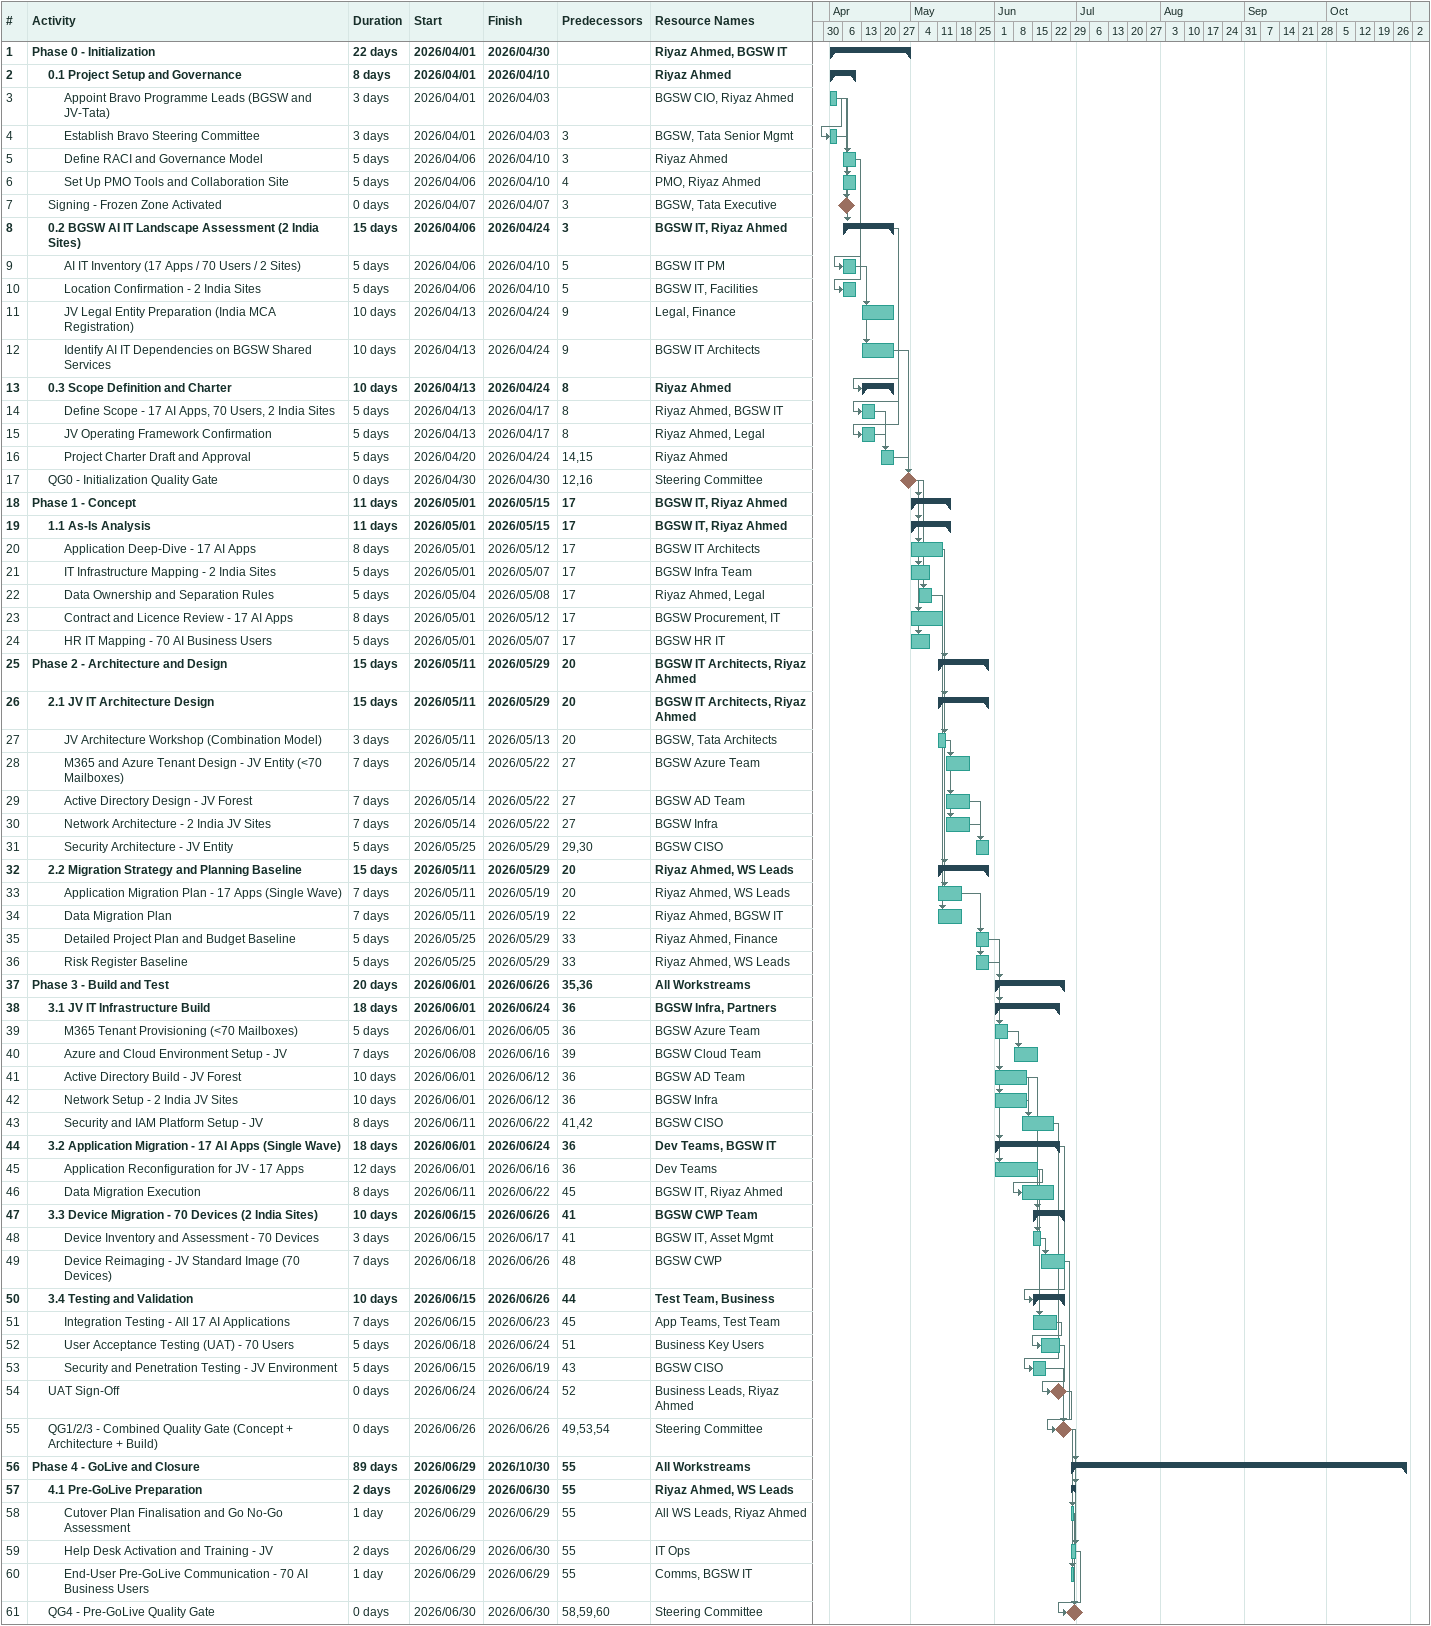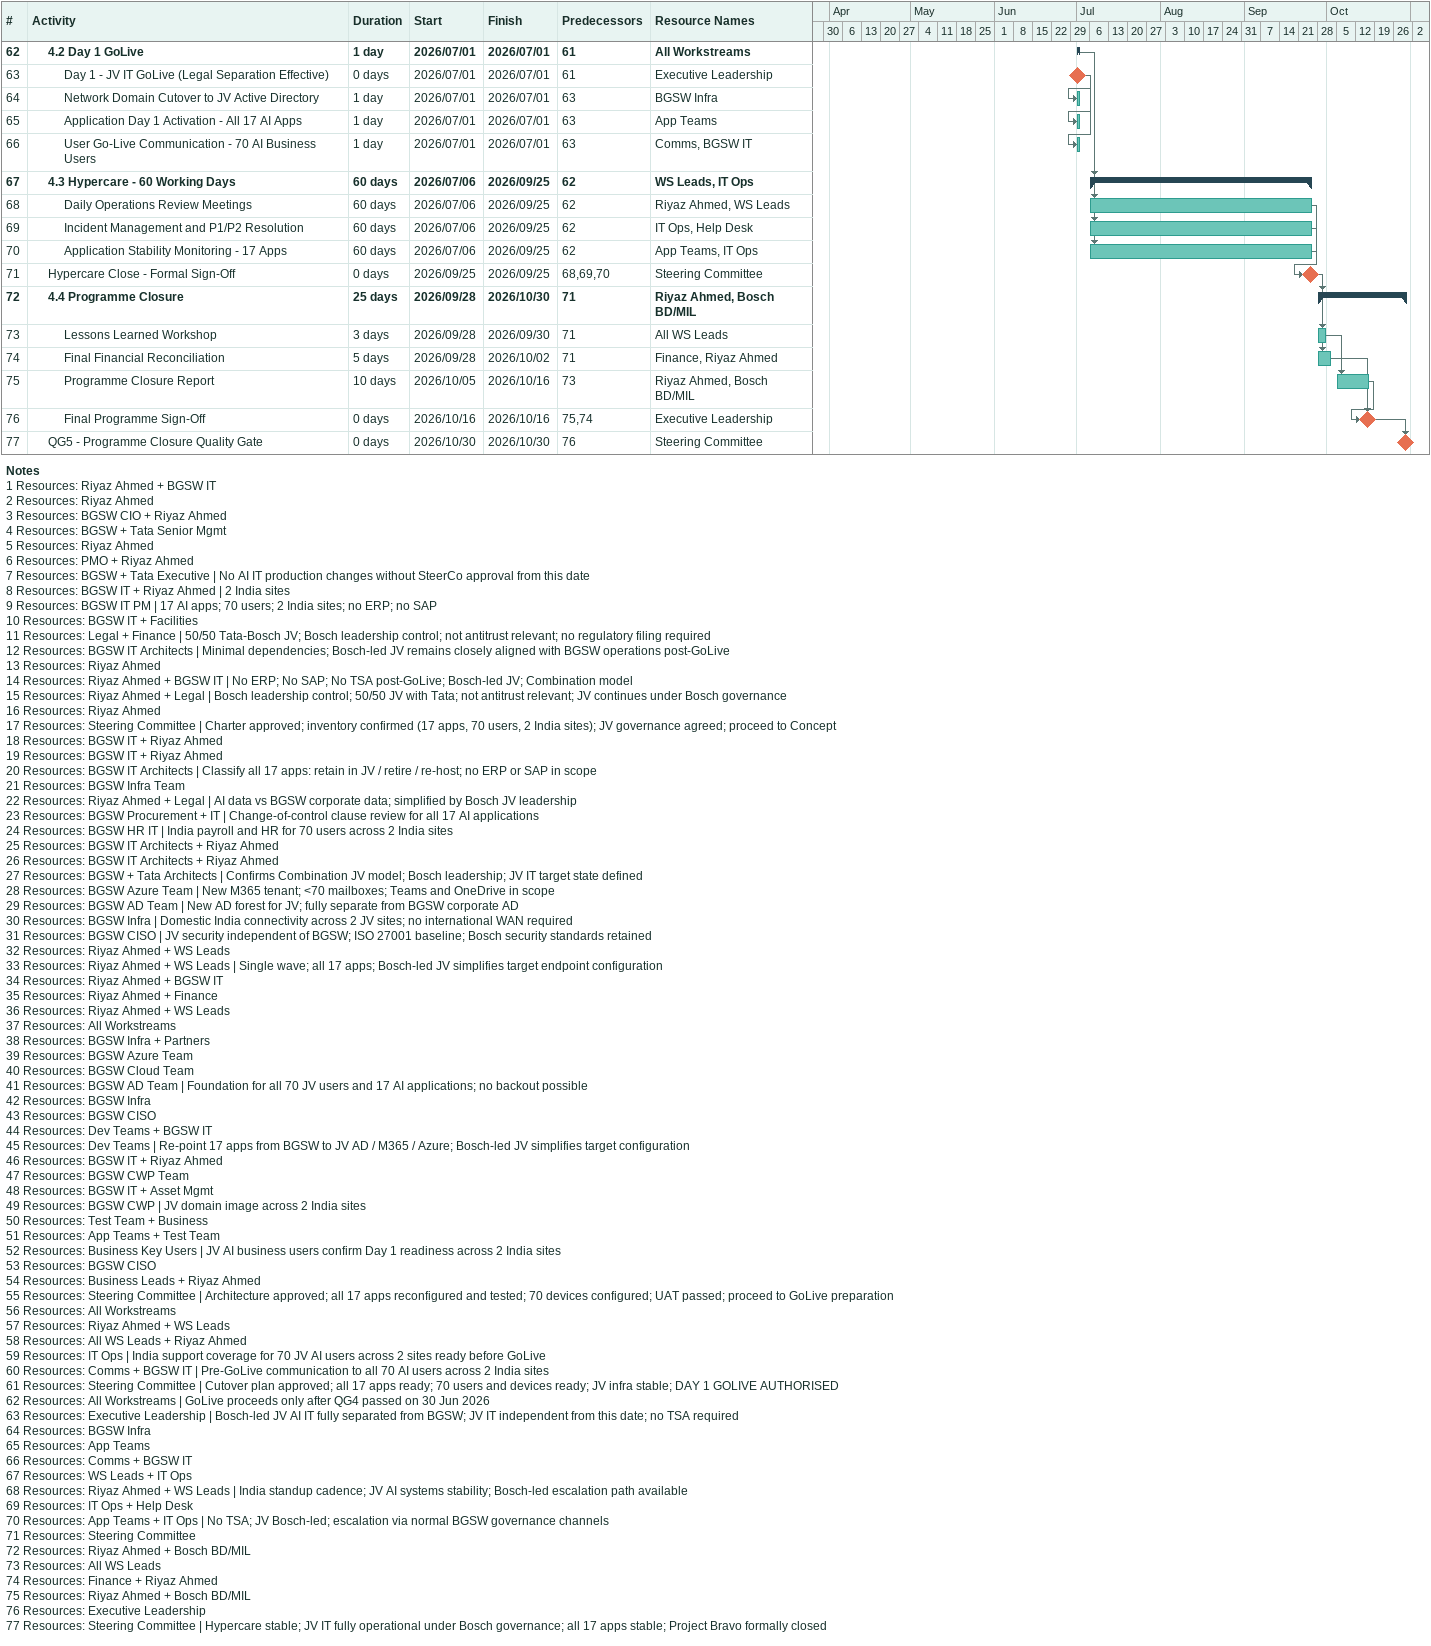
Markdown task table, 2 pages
| ID | Level | Task | Duration | Start | Finish | Predecessors | Resources |
|---|---|---|---|---|---|---|---|
| 1 | 1 | **Phase 0 - Initialization** | 22d | 2026-04-01 | 2026-04-30 |  | Riyaz Ahmed, BGSW IT |
| 2 | 2 | **0.1 Project Setup and Governance** | 8d | 2026-04-01 | 2026-04-10 |  | Riyaz Ahmed |
| 3 | 3 | Appoint Bravo Programme Leads (BGSW and JV-Tata) | 3d | 2026-04-01 | 2026-04-03 |  | BGSW CIO, Riyaz Ahmed |
| 4 | 3 | Establish Bravo Steering Committee | 3d | 2026-04-01 | 2026-04-03 | 3 | BGSW, Tata Senior Mgmt |
| 5 | 3 | Define RACI and Governance Model | 5d | 2026-04-06 | 2026-04-10 | 3 | Riyaz Ahmed |
| 6 | 3 | Set Up PMO Tools and Collaboration Site | 5d | 2026-04-06 | 2026-04-10 | 4 | PMO, Riyaz Ahmed |
| 7 | 2 | Signing - Frozen Zone Activated | 0d | 2026-04-07 | 2026-04-07 | 3 | BGSW, Tata Executive |
| 8 | 2 | **0.2 BGSW AI IT Landscape Assessment (2 India Sites)** | 15d | 2026-04-06 | 2026-04-24 | 3 | BGSW IT, Riyaz Ahmed |
| 9 | 3 | AI IT Inventory (17 Apps / 70 Users / 2 Sites) | 5d | 2026-04-06 | 2026-04-10 | 5 | BGSW IT PM |
| 10 | 3 | Location Confirmation - 2 India Sites | 5d | 2026-04-06 | 2026-04-10 | 5 | BGSW IT, Facilities |
| 11 | 3 | JV Legal Entity Preparation (India MCA Registration) | 10d | 2026-04-13 | 2026-04-24 | 9 | Legal, Finance |
| 12 | 3 | Identify AI IT Dependencies on BGSW Shared Services | 10d | 2026-04-13 | 2026-04-24 | 9 | BGSW IT Architects |
| 13 | 2 | **0.3 Scope Definition and Charter** | 10d | 2026-04-13 | 2026-04-24 | 8 | Riyaz Ahmed |
| 14 | 3 | Define Scope - 17 AI Apps, 70 Users, 2 India Sites | 5d | 2026-04-13 | 2026-04-17 | 8 | Riyaz Ahmed, BGSW IT |
| 15 | 3 | JV Operating Framework Confirmation | 5d | 2026-04-13 | 2026-04-17 | 8 | Riyaz Ahmed, Legal |
| 16 | 3 | Project Charter Draft and Approval | 5d | 2026-04-20 | 2026-04-24 | 14, 15 | Riyaz Ahmed |
| 17 | 2 | QG0 - Initialization Quality Gate | 0d | 2026-04-30 | 2026-04-30 | 12, 16 | Steering Committee |
| 18 | 1 | **Phase 1 - Concept** | 11d | 2026-05-01 | 2026-05-15 | 17 | BGSW IT, Riyaz Ahmed |
| 19 | 2 | **1.1 As-Is Analysis** | 11d | 2026-05-01 | 2026-05-15 | 17 | BGSW IT, Riyaz Ahmed |
| 20 | 3 | Application Deep-Dive - 17 AI Apps | 8d | 2026-05-01 | 2026-05-12 | 17 | BGSW IT Architects |
| 21 | 3 | IT Infrastructure Mapping - 2 India Sites | 5d | 2026-05-01 | 2026-05-07 | 17 | BGSW Infra Team |
| 22 | 3 | Data Ownership and Separation Rules | 5d | 2026-05-04 | 2026-05-08 | 17 | Riyaz Ahmed, Legal |
| 23 | 3 | Contract and Licence Review - 17 AI Apps | 8d | 2026-05-01 | 2026-05-12 | 17 | BGSW Procurement, IT |
| 24 | 3 | HR IT Mapping - 70 AI Business Users | 5d | 2026-05-01 | 2026-05-07 | 17 | BGSW HR IT |
| 25 | 1 | **Phase 2 - Architecture and Design** | 15d | 2026-05-11 | 2026-05-29 | 20 | BGSW IT Architects, Riyaz Ahmed |
| 26 | 2 | **2.1 JV IT Architecture Design** | 15d | 2026-05-11 | 2026-05-29 | 20 | BGSW IT Architects, Riyaz Ahmed |
| 27 | 3 | JV Architecture Workshop (Combination Model) | 3d | 2026-05-11 | 2026-05-13 | 20 | BGSW, Tata Architects |
| 28 | 3 | M365 and Azure Tenant Design - JV Entity (<70 Mailboxes) | 7d | 2026-05-14 | 2026-05-22 | 27 | BGSW Azure Team |
| 29 | 3 | Active Directory Design - JV Forest | 7d | 2026-05-14 | 2026-05-22 | 27 | BGSW AD Team |
| 30 | 3 | Network Architecture - 2 India JV Sites | 7d | 2026-05-14 | 2026-05-22 | 27 | BGSW Infra |
| 31 | 3 | Security Architecture - JV Entity | 5d | 2026-05-25 | 2026-05-29 | 29, 30 | BGSW CISO |
| 32 | 2 | **2.2 Migration Strategy and Planning Baseline** | 15d | 2026-05-11 | 2026-05-29 | 20 | Riyaz Ahmed, WS Leads |
| 33 | 3 | Application Migration Plan - 17 Apps (Single Wave) | 7d | 2026-05-11 | 2026-05-19 | 20 | Riyaz Ahmed, WS Leads |
| 34 | 3 | Data Migration Plan | 7d | 2026-05-11 | 2026-05-19 | 22 | Riyaz Ahmed, BGSW IT |
| 35 | 3 | Detailed Project Plan and Budget Baseline | 5d | 2026-05-25 | 2026-05-29 | 33 | Riyaz Ahmed, Finance |
| 36 | 3 | Risk Register Baseline | 5d | 2026-05-25 | 2026-05-29 | 33 | Riyaz Ahmed, WS Leads |
| 37 | 1 | **Phase 3 - Build and Test** | 20d | 2026-06-01 | 2026-06-26 | 35, 36 | All Workstreams |
| 38 | 2 | **3.1 JV IT Infrastructure Build** | 18d | 2026-06-01 | 2026-06-24 | 36 | BGSW Infra, Partners |
| 39 | 3 | M365 Tenant Provisioning (<70 Mailboxes) | 5d | 2026-06-01 | 2026-06-05 | 36 | BGSW Azure Team |
| 40 | 3 | Azure and Cloud Environment Setup - JV | 7d | 2026-06-08 | 2026-06-16 | 39 | BGSW Cloud Team |
| 41 | 3 | Active Directory Build - JV Forest | 10d | 2026-06-01 | 2026-06-12 | 36 | BGSW AD Team |
| 42 | 3 | Network Setup - 2 India JV Sites | 10d | 2026-06-01 | 2026-06-12 | 36 | BGSW Infra |
| 43 | 3 | Security and IAM Platform Setup - JV | 8d | 2026-06-11 | 2026-06-22 | 41, 42 | BGSW CISO |
| 44 | 2 | **3.2 Application Migration - 17 AI Apps (Single Wave)** | 18d | 2026-06-01 | 2026-06-24 | 36 | Dev Teams, BGSW IT |
| 45 | 3 | Application Reconfiguration for JV - 17 Apps | 12d | 2026-06-01 | 2026-06-16 | 36 | Dev Teams |
| 46 | 3 | Data Migration Execution | 8d | 2026-06-11 | 2026-06-22 | 45 | BGSW IT, Riyaz Ahmed |
| 47 | 2 | **3.3 Device Migration - 70 Devices (2 India Sites)** | 10d | 2026-06-15 | 2026-06-26 | 41 | BGSW CWP Team |
| 48 | 3 | Device Inventory and Assessment - 70 Devices | 3d | 2026-06-15 | 2026-06-17 | 41 | BGSW IT, Asset Mgmt |
| 49 | 3 | Device Reimaging - JV Standard Image (70 Devices) | 7d | 2026-06-18 | 2026-06-26 | 48 | BGSW CWP |
| 50 | 2 | **3.4 Testing and Validation** | 10d | 2026-06-15 | 2026-06-26 | 44 | Test Team, Business |
| 51 | 3 | Integration Testing - All 17 AI Applications | 7d | 2026-06-15 | 2026-06-23 | 45 | App Teams, Test Team |
| 52 | 3 | User Acceptance Testing (UAT) - 70 Users | 5d | 2026-06-18 | 2026-06-24 | 51 | Business Key Users |
| 53 | 3 | Security and Penetration Testing - JV Environment | 5d | 2026-06-15 | 2026-06-19 | 43 | BGSW CISO |
| 54 | 2 | UAT Sign-Off | 0d | 2026-06-24 | 2026-06-24 | 52 | Business Leads, Riyaz Ahmed |
| 55 | 2 | QG1/2/3 - Combined Quality Gate (Concept + Architecture + Build) | 0d | 2026-06-26 | 2026-06-26 | 49, 53, 54 | Steering Committee |
| 56 | 1 | **Phase 4 - GoLive and Closure** | 89d | 2026-06-29 | 2026-10-30 | 55 | All Workstreams |
| 57 | 2 | **4.1 Pre-GoLive Preparation** | 2d | 2026-06-29 | 2026-06-30 | 55 | Riyaz Ahmed, WS Leads |
| 58 | 3 | Cutover Plan Finalisation and Go No-Go Assessment | 1d | 2026-06-29 | 2026-06-29 | 55 | All WS Leads, Riyaz Ahmed |
| 59 | 3 | Help Desk Activation and Training - JV | 2d | 2026-06-29 | 2026-06-30 | 55 | IT Ops |
| 60 | 3 | End-User Pre-GoLive Communication - 70 AI Business Users | 1d | 2026-06-29 | 2026-06-29 | 55 | Comms, BGSW IT |
| 61 | 2 | QG4 - Pre-GoLive Quality Gate | 0d | 2026-06-30 | 2026-06-30 | 58, 59, 60 | Steering Committee |
| 62 | 2 | **4.2 Day 1 GoLive** | 1d | 2026-07-01 | 2026-07-01 | 61 | All Workstreams |
| 63 | 3 | Day 1 - JV IT GoLive (Legal Separation Effective) | 0d | 2026-07-01 | 2026-07-01 | 61 | Executive Leadership |
| 64 | 3 | Network Domain Cutover to JV Active Directory | 1d | 2026-07-01 | 2026-07-01 | 63 | BGSW Infra |
| 65 | 3 | Application Day 1 Activation - All 17 AI Apps | 1d | 2026-07-01 | 2026-07-01 | 63 | App Teams |
| 66 | 3 | User Go-Live Communication - 70 AI Business Users | 1d | 2026-07-01 | 2026-07-01 | 63 | Comms, BGSW IT |
| 67 | 2 | **4.3 Hypercare - 60 Working Days** | 60d | 2026-07-06 | 2026-09-25 | 62 | WS Leads, IT Ops |
| 68 | 3 | Daily Operations Review Meetings | 60d | 2026-07-06 | 2026-09-25 | 62 | Riyaz Ahmed, WS Leads |
| 69 | 3 | Incident Management and P1/P2 Resolution | 60d | 2026-07-06 | 2026-09-25 | 62 | IT Ops, Help Desk |
| 70 | 3 | Application Stability Monitoring - 17 Apps | 60d | 2026-07-06 | 2026-09-25 | 62 | App Teams, IT Ops |
| 71 | 2 | Hypercare Close - Formal Sign-Off | 0d | 2026-09-25 | 2026-09-25 | 68, 69, 70 | Steering Committee |
| 72 | 2 | **4.4 Programme Closure** | 25d | 2026-09-28 | 2026-10-30 | 71 | Riyaz Ahmed, Bosch BD/MIL |
| 73 | 3 | Lessons Learned Workshop | 3d | 2026-09-28 | 2026-09-30 | 71 | All WS Leads |
| 74 | 3 | Final Financial Reconciliation | 5d | 2026-09-28 | 2026-10-02 | 71 | Finance, Riyaz Ahmed |
| 75 | 3 | Programme Closure Report | 10d | 2026-10-05 | 2026-10-16 | 73 | Riyaz Ahmed, Bosch BD/MIL |
| 76 | 3 | Final Programme Sign-Off | 0d | 2026-10-16 | 2026-10-16 | 75, 74 | Executive Leadership |
| 77 | 2 | QG5 - Programme Closure Quality Gate | 0d | 2026-10-30 | 2026-10-30 | 76 | Steering Committee |

Notes
- 1: Resources: Riyaz Ahmed + BGSW IT
- 2: Resources: Riyaz Ahmed
- 3: Resources: BGSW CIO + Riyaz Ahmed
- 4: Resources: BGSW + Tata Senior Mgmt
- 5: Resources: Riyaz Ahmed
- 6: Resources: PMO + Riyaz Ahmed
- 7: Resources: BGSW + Tata Executive | No AI IT production changes without SteerCo approval from this date
- 8: Resources: BGSW IT + Riyaz Ahmed | 2 India sites
- 9: Resources: BGSW IT PM | 17 AI apps; 70 users; 2 India sites; no ERP; no SAP
- 10: Resources: BGSW IT + Facilities
- 11: Resources: Legal + Finance | 50/50 Tata-Bosch JV; Bosch leadership control; not antitrust relevant; no regulatory filing required
- 12: Resources: BGSW IT Architects | Minimal dependencies; Bosch-led JV remains closely aligned with BGSW operations post-GoLive
- 13: Resources: Riyaz Ahmed
- 14: Resources: Riyaz Ahmed + BGSW IT | No ERP; No SAP; No TSA post-GoLive; Bosch-led JV; Combination model
- 15: Resources: Riyaz Ahmed + Legal | Bosch leadership control; 50/50 JV with Tata; not antitrust relevant; JV continues under Bosch governance
- 16: Resources: Riyaz Ahmed
- 17: Resources: Steering Committee | Charter approved; inventory confirmed (17 apps, 70 users, 2 India sites); JV governance agreed; proceed to Concept
- 18: Resources: BGSW IT + Riyaz Ahmed
- 19: Resources: BGSW IT + Riyaz Ahmed
- 20: Resources: BGSW IT Architects | Classify all 17 apps: retain in JV / retire / re-host; no ERP or SAP in scope
- 21: Resources: BGSW Infra Team
- 22: Resources: Riyaz Ahmed + Legal | AI data vs BGSW corporate data; simplified by Bosch JV leadership
- 23: Resources: BGSW Procurement + IT | Change-of-control clause review for all 17 AI applications
- 24: Resources: BGSW HR IT | India payroll and HR for 70 users across 2 India sites
- 25: Resources: BGSW IT Architects + Riyaz Ahmed
- 26: Resources: BGSW IT Architects + Riyaz Ahmed
- 27: Resources: BGSW + Tata Architects | Confirms Combination JV model; Bosch leadership; JV IT target state defined
- 28: Resources: BGSW Azure Team | New M365 tenant; <70 mailboxes; Teams and OneDrive in scope
- 29: Resources: BGSW AD Team | New AD forest for JV; fully separate from BGSW corporate AD
- 30: Resources: BGSW Infra | Domestic India connectivity across 2 JV sites; no international WAN required
- 31: Resources: BGSW CISO | JV security independent of BGSW; ISO 27001 baseline; Bosch security standards retained
- 32: Resources: Riyaz Ahmed + WS Leads
- 33: Resources: Riyaz Ahmed + WS Leads | Single wave; all 17 apps; Bosch-led JV simplifies target endpoint configuration
- 34: Resources: Riyaz Ahmed + BGSW IT
- 35: Resources: Riyaz Ahmed + Finance
- 36: Resources: Riyaz Ahmed + WS Leads
- 37: Resources: All Workstreams
- 38: Resources: BGSW Infra + Partners
- 39: Resources: BGSW Azure Team
- 40: Resources: BGSW Cloud Team
- 41: Resources: BGSW AD Team | Foundation for all 70 JV users and 17 AI applications; no backout possible
- 42: Resources: BGSW Infra
- 43: Resources: BGSW CISO
- 44: Resources: Dev Teams + BGSW IT
- 45: Resources: Dev Teams | Re-point 17 apps from BGSW to JV AD / M365 / Azure; Bosch-led JV simplifies target configuration
- 46: Resources: BGSW IT + Riyaz Ahmed
- 47: Resources: BGSW CWP Team
- 48: Resources: BGSW IT + Asset Mgmt
- 49: Resources: BGSW CWP | JV domain image across 2 India sites
- 50: Resources: Test Team + Business
- 51: Resources: App Teams + Test Team
- 52: Resources: Business Key Users | JV AI business users confirm Day 1 readiness across 2 India sites
- 53: Resources: BGSW CISO
- 54: Resources: Business Leads + Riyaz Ahmed
- 55: Resources: Steering Committee | Architecture approved; all 17 apps reconfigured and tested; 70 devices configured; UAT passed; proceed to GoLive preparation
- 56: Resources: All Workstreams
- 57: Resources: Riyaz Ahmed + WS Leads
- 58: Resources: All WS Leads + Riyaz Ahmed
- 59: Resources: IT Ops | India support coverage for 70 JV AI users across 2 sites ready before GoLive
- 60: Resources: Comms + BGSW IT | Pre-GoLive communication to all 70 AI users across 2 India sites
- 61: Resources: Steering Committee | Cutover plan approved; all 17 apps ready; 70 users and devices ready; JV infra stable; DAY 1 GOLIVE AUTHORISED
- 62: Resources: All Workstreams | GoLive proceeds only after QG4 passed on 30 Jun 2026
- 63: Resources: Executive Leadership | Bosch-led JV AI IT fully separated from BGSW; JV IT independent from this date; no TSA required
- 64: Resources: BGSW Infra
- 65: Resources: App Teams
- 66: Resources: Comms + BGSW IT
- 67: Resources: WS Leads + IT Ops
- 68: Resources: Riyaz Ahmed + WS Leads | India standup cadence; JV AI systems stability; Bosch-led escalation path available
- 69: Resources: IT Ops + Help Desk
- 70: Resources: App Teams + IT Ops | No TSA; JV Bosch-led; escalation via normal BGSW governance channels
- 71: Resources: Steering Committee
- 72: Resources: Riyaz Ahmed + Bosch BD/MIL
- 73: Resources: All WS Leads
- 74: Resources: Finance + Riyaz Ahmed
- 75: Resources: Riyaz Ahmed + Bosch BD/MIL
- 76: Resources: Executive Leadership
- 77: Resources: Steering Committee | Hypercare stable; JV IT fully operational under Bosch governance; all 17 apps stable; Project Bravo formally closed
